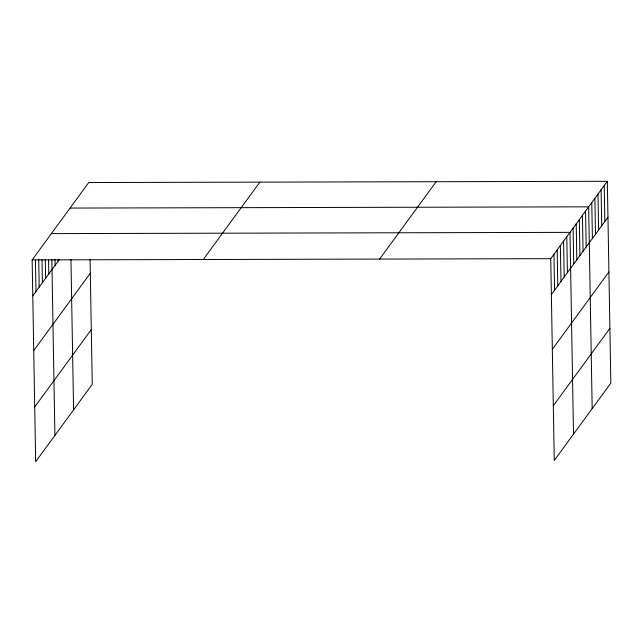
<?xml version="1.0" encoding="UTF-8"?>
<svg xmlns="http://www.w3.org/2000/svg" width="643" height="643" viewBox="0 0 643 643"><rect width="100%" height="100%" fill="white"/><g stroke="black" fill="none" stroke-linecap="round" stroke-linejoin="round"><path stroke-width="0.96" d="M90.076 259.523L92.254 384.329L35.67 461.698L32.15 259.917L88.734 182.548L607.33 181.302L610.85 383.083L554.266 460.452L550.746 258.671L607.33 181.302M32.777 295.844L59.277 259.611M33.733 350.572L90.317 273.203M34.714 406.963L91.298 329.594M203.284 259.507L259.868 182.138M379.611 259.081L436.187 181.712M551.372 294.598L607.957 217.23M552.329 349.334L608.913 271.965M553.31 405.725L609.894 328.356M70.063 208.075L588.658 206.837L592.179 408.618M51.384 233.61L569.987 232.364L573.508 434.146M32.15 259.917L550.746 258.671M604.219 185.562L604.846 221.489M601.101 189.814L601.727 225.741M597.99 194.065L598.617 230.001M594.879 198.325L595.506 234.253M591.769 202.577L592.396 238.505M585.548 211.089L586.175 247.016M582.429 215.349L583.056 251.276M579.319 219.601L579.946 255.528M576.208 223.852L576.835 259.788M573.098 228.112L573.725 264.04M566.78 236.753L567.407 272.68M563.573 241.133L564.2 277.061M560.366 245.522L560.993 281.449M557.159 249.902L557.786 285.83M553.953 254.29L554.579 290.218M70.963 259.643L73.583 409.864M58.208 259.033L58.24 261.026M55.025 259.298L55.129 265.286M51.842 259.555L54.912 435.391M48.563 259.949L48.812 273.918M45.275 259.346L45.605 278.306M41.996 259.732L42.398 282.687M38.701 259.129L39.191 287.075M35.429 259.523L35.984 291.456"/></g></svg>
